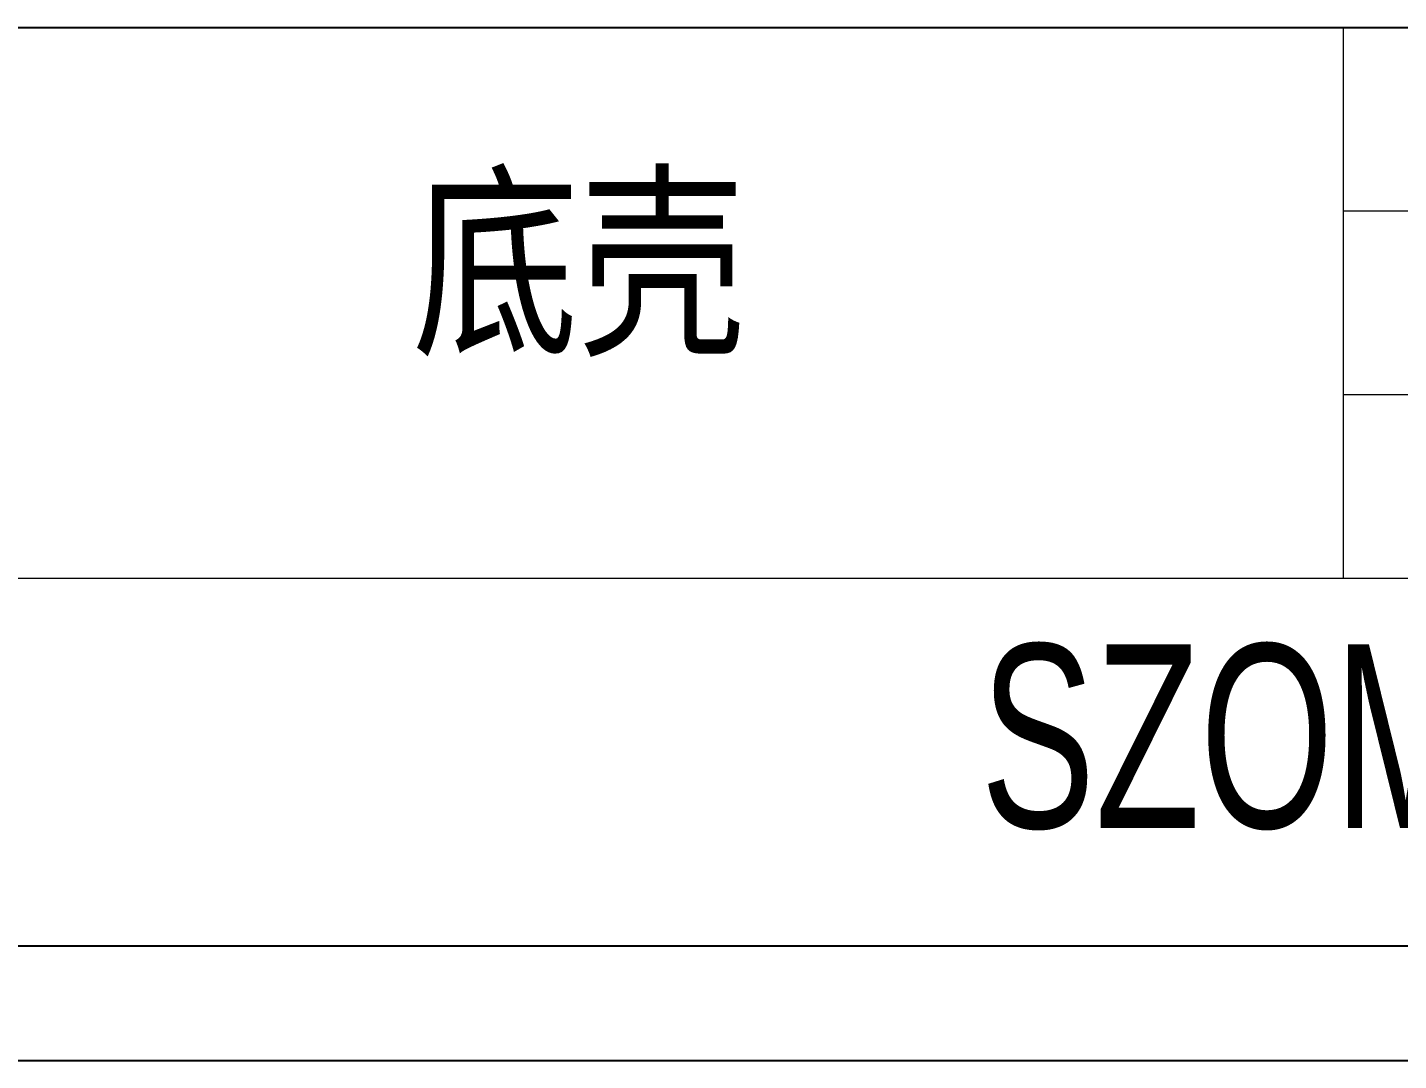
# Model space of a CAD drawing. Header units: inches. Extents: x 1230 to 3313, y 237 to 1043.
# Drawn here: x 2480.5 to 2629.7, y 519 to 631.4 of the extents above; entities that cross this region are included whole.
import ezdxf

# ---------------------------------------------------------------- set-up
doc = ezdxf.new("R2010")
doc.units = ezdxf.units.IN
doc.layers.add('文字', color=81, linetype='Continuous')
doc.layers.add('粗实线', color=7, linetype='Continuous', lineweight=30)
doc.layers.add('细实线', color=3, linetype='Continuous', lineweight=9)
doc.styles.add('宋体', font='', dxfattribs={"width": 0.8, "height": 3.5})
doc.styles.add('长仿宋', font='', dxfattribs={"width": 0.7, "height": 4})
doc.styles.get('宋体').set_extended_font_data('SimSun')
doc.styles.get('长仿宋').set_extended_font_data('SimSun')

msp = doc.modelspace()

# ---------------------------------------------------------------- linework, layer by layer
for p, q in [((2324.117, 631.358), (2773.386, 631.358)), ((2063.754, 531.52), (2773.386, 531.52)), ((2044.572, 519.041), (2785.866, 519.041))]:
    msp.add_line(p, q)
at = {"layer": '细实线', "color": 7}
for p, q in [((2623.63, 631.358), (2623.63, 571.455)), ((2773.386, 611.39), (2623.63, 611.39)), ((2773.386, 591.423), (2623.63, 591.423)), ((2773.386, 571.455), (2324.117, 571.455))]:
    msp.add_line(p, q, dxfattribs=at)

# ---------------------------------------------------------------- texts
at = {"layer": '文字', "color": 0, "insert": (2522.344, 614.12), "char_height": 16.6396, "width": 212.73108, "attachment_point": 1, "style": '宋体'}
msp.add_mtext('底壳', dxfattribs=at)
at = {"layer": '粗实线', "insert": (2584.181, 564.305), "char_height": 19.9675, "width": 223.91575, "attachment_point": 1, "style": '长仿宋'}
msp.add_mtext('{\\fSTXinwei|b0|i0|c134|p2;SZOMK}', dxfattribs=at)

doc.saveas('drawing.dxf')
